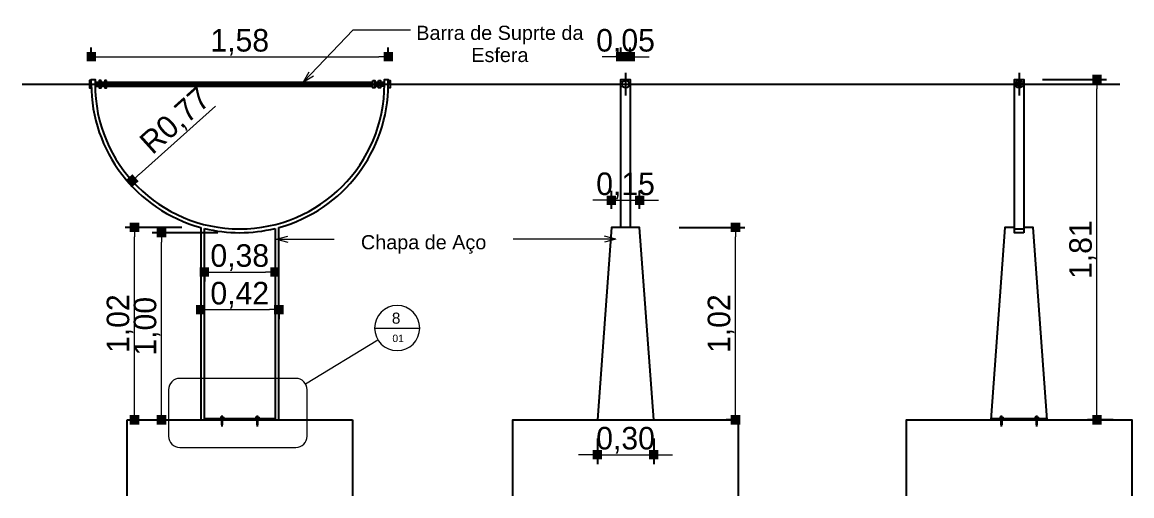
# Model space of a CAD drawing. Header units: millimetres. Extents: x 3006 to 6000, y 1661 to 3774.
# Drawn here: x 3891.73 to 3897.64, y 1824.81 to 1827.33 of the extents above; entities that cross this region are included whole.
import ezdxf

# ---------------------------------------------------------------- set-up
doc = ezdxf.new("R2010")
doc.units = ezdxf.units.MM
doc.header["$LTSCALE"] = 10
for name, color, linetype, lineweight in [('.10', 200, 'Continuous', 9), ('.25', 70, 'Continuous', 25), ('.40 Interno parede', 27, 'Continuous', 40), ('A-----SYP', 6, 'Continuous', 9), ('COTAS', 230, 'Continuous', 15)]:
    doc.layers.add(name, color=color, linetype=linetype, lineweight=lineweight)
doc.layers.add('Escrita', color=34, linetype='Continuous')
doc.styles.get("Standard").update_dxf_attribs({"font": 'arial.ttf'})
doc.styles.add('Texto Wilian', font='himalaya.ttf')
doc.dimstyles.new('Cota 1-75 Exter WMJ', dxfattribs={"dimtxt": 0.12, "dimasz": 0.05, "dimexe": 0.05, "dimexo": 0.1, "dimgap": 0.002, "dimtad": 1, "dimzin": 1, "dimtxsty": 'Texto Wilian', "dimblk": 'BOXFILLED', "dimcen": 2.5, "dimclrd": 230, "dimclre": 230, "dimclrt": 104, "dimazin": 0, "dimtfac": 1, "dimtix": 1, "dimtmove": 0, "dimatfit": 3, "dimfxl": 0.3, "dimfxlon": 1, "dimlwd": 20, "dimarcsym": 1})

# ---------------------------------------------------------------- blocks, each defined once
blk = doc.blocks.new('_BoxFilled')
at = {"color": 0, "linetype": 'ByBlock', "lineweight": -2}
blk.add_line((-0.5, 0), (-1, 0), dxfattribs=at)
at = {"color": 0, "linetype": 'ByBlock'}
blk.add_solid([(-0.5, 0.5), (0.5, 0.5), (-0.5, -0.5), (0.5, -0.5)], dxfattribs=at)
blk = doc.blocks.new('*D779')
at = {"layer": 'COTAS', "color": 230, "linetype": 'Continuous', "lineweight": 20, "ltscale": 0.005, "transparency": 16777216}
blk.add_line((3892.7568, 1826.8838), (3892.3505, 1826.5193), dxfattribs=at)
at = {"layer": 'Defpoints', "color": 0, "ltscale": 0.005, "transparency": 16777216}
for p in [(3892.8867, 1827.0003), (3892.3132, 1826.4859)]:
    blk.add_point(p, dxfattribs=at)
at = {"layer": 'COTAS', "color": 230, "lineweight": 20, "ltscale": 0.005, "transparency": 16777216, "xscale": 0.05, "yscale": 0.05, "zscale": 0.05, "rotation": 221.8910976914433}
blk.add_blockref('_BoxFilled', (3892.3132, 1826.4859), dxfattribs=at)
at = {"layer": 'COTAS', "color": 104, "ltscale": 0.005, "transparency": 16777216, "insert": (3892.5487, 1826.8002), "char_height": 0.12, "width": 0.520896, "attachment_point": 5, "rotation": 41.8911, "style": 'Texto Wilian'}
blk.add_mtext('R0,77', dxfattribs=at)
blk = doc.blocks.new('*D780')
at = {"layer": 'COTAS', "color": 230, "lineweight": -2, "ltscale": 0.005, "transparency": 16777216}
for p, q in [((3892.6988, 1826.0005), (3892.6988, 1825.9505)), ((3893.0746, 1826.0005), (3893.0746, 1825.9505))]:
    blk.add_line(p, q, dxfattribs=at)
at = {"layer": 'COTAS', "color": 230, "linetype": 'Continuous', "lineweight": 20, "ltscale": 0.005, "transparency": 16777216}
blk.add_line((3892.7488, 1826.0005), (3893.0246, 1826.0005), dxfattribs=at)
at = {"layer": 'Defpoints', "color": 0, "ltscale": 0.005, "transparency": 16777216}
for p in [(3892.6988, 1826.0429), (3893.0746, 1826.0429), (3893.0746, 1826.0005)]:
    blk.add_point(p, dxfattribs=at)
at = {"layer": 'COTAS', "color": 230, "lineweight": 20, "ltscale": 0.005, "transparency": 16777216, "xscale": 0.05, "yscale": 0.05, "zscale": 0.05, "rotation": 180}
blk.add_blockref('_BoxFilled', (3892.6988, 1826.0005), dxfattribs=at)
at = {"layer": 'COTAS', "color": 230, "lineweight": 20, "ltscale": 0.005, "transparency": 16777216, "xscale": 0.05, "yscale": 0.05, "zscale": 0.05}
blk.add_blockref('_BoxFilled', (3893.0746, 1826.0005), dxfattribs=at)
at = {"layer": 'COTAS', "color": 104, "ltscale": 0.005, "transparency": 16777216, "insert": (3892.8867, 1826.0772), "char_height": 0.12, "width": 0.520896, "attachment_point": 5, "style": 'Texto Wilian'}
blk.add_mtext('0,38', dxfattribs=at)
blk = doc.blocks.new('*D781')
at = {"layer": 'COTAS', "color": 230, "lineweight": -2, "ltscale": 0.005, "transparency": 16777216}
for p, q in [((3892.6788, 1825.8005), (3892.6788, 1825.7505)), ((3893.0946, 1825.8005), (3893.0946, 1825.7505))]:
    blk.add_line(p, q, dxfattribs=at)
at = {"layer": 'COTAS', "color": 230, "linetype": 'Continuous', "lineweight": 20, "ltscale": 0.005, "transparency": 16777216}
blk.add_line((3892.7288, 1825.8005), (3893.0446, 1825.8005), dxfattribs=at)
at = {"layer": 'Defpoints', "color": 0, "ltscale": 0.005, "transparency": 16777216}
for p in [(3892.6788, 1825.8429), (3893.0946, 1825.8429), (3893.0946, 1825.8005)]:
    blk.add_point(p, dxfattribs=at)
at = {"layer": 'COTAS', "color": 230, "lineweight": 20, "ltscale": 0.005, "transparency": 16777216, "xscale": 0.05, "yscale": 0.05, "zscale": 0.05, "rotation": 180}
blk.add_blockref('_BoxFilled', (3892.6788, 1825.8005), dxfattribs=at)
at = {"layer": 'COTAS', "color": 230, "lineweight": 20, "ltscale": 0.005, "transparency": 16777216, "xscale": 0.05, "yscale": 0.05, "zscale": 0.05}
blk.add_blockref('_BoxFilled', (3893.0946, 1825.8005), dxfattribs=at)
at = {"layer": 'COTAS', "color": 104, "ltscale": 0.005, "transparency": 16777216, "insert": (3892.8867, 1825.8772), "char_height": 0.12, "width": 0.520896, "attachment_point": 5, "style": 'Texto Wilian'}
blk.add_mtext('0,42', dxfattribs=at)
blk = doc.blocks.new('*D782')
at = {"layer": 'COTAS', "color": 230, "lineweight": -2, "ltscale": 0.005, "transparency": 16777216}
for p, q in [((3892.5788, 1826.2378), (3892.2765, 1826.2378)), ((3892.3265, 1825.2141), (3892.3765, 1825.2141))]:
    blk.add_line(p, q, dxfattribs=at)
at = {"layer": 'COTAS', "color": 230, "linetype": 'Continuous', "lineweight": 20, "ltscale": 0.005, "transparency": 16777216}
blk.add_line((3892.3265, 1825.2641), (3892.3265, 1826.1878), dxfattribs=at)
at = {"layer": 'Defpoints', "color": 0, "ltscale": 0.005, "transparency": 16777216}
for p in [(3892.3265, 1826.2378), (3892.6788, 1826.2378), (3892.284, 1825.2141)]:
    blk.add_point(p, dxfattribs=at)
at = {"layer": 'COTAS', "color": 230, "lineweight": 20, "ltscale": 0.005, "transparency": 16777216, "xscale": 0.05, "yscale": 0.05, "zscale": 0.05}
for p, rotation in [((3892.3265, 1826.2378), 90), ((3892.3265, 1825.2141), 270)]:
    blk.add_blockref('_BoxFilled', p, dxfattribs=dict(at, rotation=rotation))
at = {"layer": 'COTAS', "color": 104, "ltscale": 0.005, "transparency": 16777216, "insert": (3892.2497, 1825.726), "char_height": 0.12, "width": 0.520896, "attachment_point": 5, "rotation": 90, "style": 'Texto Wilian'}
blk.add_mtext('1,02', dxfattribs=at)
blk = doc.blocks.new('*D783')
at = {"layer": 'COTAS', "color": 230, "lineweight": -2, "ltscale": 0.005, "transparency": 16777216}
for p, q in [((3892.7703, 1826.21), (3892.4203, 1826.21)), ((3892.4703, 1825.2141), (3892.5203, 1825.2141))]:
    blk.add_line(p, q, dxfattribs=at)
at = {"layer": 'COTAS', "color": 230, "linetype": 'Continuous', "lineweight": 20, "ltscale": 0.005, "transparency": 16777216}
blk.add_line((3892.4703, 1825.2641), (3892.4703, 1826.16), dxfattribs=at)
at = {"layer": 'Defpoints', "color": 0, "ltscale": 0.005, "transparency": 16777216}
for p in [(3892.4703, 1826.21), (3892.8867, 1826.21), (3892.4278, 1825.2141)]:
    blk.add_point(p, dxfattribs=at)
at = {"layer": 'COTAS', "color": 230, "lineweight": 20, "ltscale": 0.005, "transparency": 16777216, "xscale": 0.05, "yscale": 0.05, "zscale": 0.05}
for p, rotation in [((3892.4703, 1826.21), 90), ((3892.4703, 1825.2141), 270)]:
    blk.add_blockref('_BoxFilled', p, dxfattribs=dict(at, rotation=rotation))
at = {"layer": 'COTAS', "color": 104, "ltscale": 0.005, "transparency": 16777216, "insert": (3892.3935, 1825.712), "char_height": 0.12, "width": 0.520896, "attachment_point": 5, "rotation": 90, "style": 'Texto Wilian'}
blk.add_mtext('1,00', dxfattribs=at)
blk = doc.blocks.new('*D784')
at = {"layer": 'COTAS', "color": 230, "lineweight": -2, "ltscale": 0.005, "transparency": 16777216}
for p, q in [((3892.0964, 1827.1253), (3892.0964, 1827.196)), ((3893.677, 1827.1253), (3893.677, 1827.196))]:
    blk.add_line(p, q, dxfattribs=at)
at = {"layer": 'COTAS', "color": 230, "linetype": 'Continuous', "lineweight": 20, "ltscale": 0.005, "transparency": 16777216}
blk.add_line((3892.1464, 1827.146), (3893.627, 1827.146), dxfattribs=at)
at = {"layer": 'Defpoints', "color": 0, "ltscale": 0.005, "transparency": 16777216}
for p in [(3893.677, 1827.146), (3892.0964, 1827.0253), (3893.677, 1827.0253)]:
    blk.add_point(p, dxfattribs=at)
at = {"layer": 'COTAS', "color": 230, "lineweight": 20, "ltscale": 0.005, "transparency": 16777216, "xscale": 0.05, "yscale": 0.05, "zscale": 0.05, "rotation": 180}
blk.add_blockref('_BoxFilled', (3892.0964, 1827.146), dxfattribs=at)
at = {"layer": 'COTAS', "color": 230, "lineweight": 20, "ltscale": 0.005, "transparency": 16777216, "xscale": 0.05, "yscale": 0.05, "zscale": 0.05}
blk.add_blockref('_BoxFilled', (3893.677, 1827.146), dxfattribs=at)
at = {"layer": 'COTAS', "color": 104, "ltscale": 0.005, "transparency": 16777216, "insert": (3892.8867, 1827.2227), "char_height": 0.12, "width": 0.520896, "attachment_point": 5, "style": 'Texto Wilian'}
blk.add_mtext('1,58', dxfattribs=at)
blk = doc.blocks.new('*D785')
at = {"layer": 'COTAS', "color": 230, "lineweight": -2, "ltscale": 0.005, "transparency": 16777216}
for p, q in [((3894.9153, 1827.1253), (3894.9153, 1827.196)), ((3894.9653, 1827.1253), (3894.9653, 1827.196))]:
    blk.add_line(p, q, dxfattribs=at)
at = {"layer": 'COTAS', "color": 230, "linetype": 'Continuous', "lineweight": 20, "ltscale": 0.005, "transparency": 16777216}
for p, q in [((3894.8653, 1827.146), (3894.8153, 1827.146)), ((3894.9153, 1827.146), (3894.9653, 1827.146)), ((3895.0153, 1827.146), (3895.0653, 1827.146))]:
    blk.add_line(p, q, dxfattribs=at)
at = {"layer": 'Defpoints', "color": 0, "ltscale": 0.005, "transparency": 16777216}
for p in [(3894.9653, 1827.146), (3894.9153, 1827.0253), (3894.9653, 1827.0253)]:
    blk.add_point(p, dxfattribs=at)
at = {"layer": 'COTAS', "color": 230, "lineweight": 20, "ltscale": 0.005, "transparency": 16777216, "xscale": 0.05, "yscale": 0.05, "zscale": 0.05}
blk.add_blockref('_BoxFilled', (3894.9153, 1827.146), dxfattribs=at)
at = {"layer": 'COTAS', "color": 230, "lineweight": 20, "ltscale": 0.005, "transparency": 16777216, "xscale": 0.05, "yscale": 0.05, "zscale": 0.05, "rotation": 180}
blk.add_blockref('_BoxFilled', (3894.9653, 1827.146), dxfattribs=at)
at = {"layer": 'COTAS', "color": 104, "ltscale": 0.005, "transparency": 16777216, "insert": (3894.9403, 1827.2227), "char_height": 0.12, "width": 0.520896, "attachment_point": 5, "style": 'Texto Wilian'}
blk.add_mtext('0,05', dxfattribs=at)
blk = doc.blocks.new('*D786')
at = {"layer": 'COTAS', "color": 230, "lineweight": -2, "ltscale": 0.005, "transparency": 16777216}
for p, q in [((3895.2255, 1826.2378), (3895.5755, 1826.2378)), ((3895.5255, 1825.2141), (3895.4755, 1825.2141))]:
    blk.add_line(p, q, dxfattribs=at)
at = {"layer": 'COTAS', "color": 230, "linetype": 'Continuous', "lineweight": 20, "ltscale": 0.005, "transparency": 16777216}
blk.add_line((3895.5255, 1825.2641), (3895.5255, 1826.1878), dxfattribs=at)
at = {"layer": 'Defpoints', "color": 0, "ltscale": 0.005, "transparency": 16777216}
for p in [(3895.0153, 1826.2378), (3895.5255, 1826.2378), (3895.5403, 1825.2141)]:
    blk.add_point(p, dxfattribs=at)
at = {"layer": 'COTAS', "color": 230, "lineweight": 20, "ltscale": 0.005, "transparency": 16777216, "xscale": 0.05, "yscale": 0.05, "zscale": 0.05}
for p, rotation in [((3895.5255, 1826.2378), 90), ((3895.5255, 1825.2141), 270)]:
    blk.add_blockref('_BoxFilled', p, dxfattribs=dict(at, rotation=rotation))
at = {"layer": 'COTAS', "color": 104, "ltscale": 0.005, "transparency": 16777216, "insert": (3895.4488, 1825.726), "char_height": 0.12, "width": 0.520896, "attachment_point": 5, "rotation": 90, "style": 'Texto Wilian'}
blk.add_mtext('1,02', dxfattribs=at)
blk = doc.blocks.new('*D787')
at = {"layer": 'COTAS', "color": 230, "lineweight": -2, "ltscale": 0.005, "transparency": 16777216}
for p, q in [((3894.7903, 1825.1141), (3894.7903, 1824.9785)), ((3895.0903, 1825.1141), (3895.0903, 1824.9785))]:
    blk.add_line(p, q, dxfattribs=at)
at = {"layer": 'COTAS', "color": 230, "linetype": 'Continuous', "lineweight": 20, "ltscale": 0.005, "transparency": 16777216}
for p, q in [((3894.7403, 1825.0285), (3894.6903, 1825.0285)), ((3894.7903, 1825.0285), (3895.0903, 1825.0285)), ((3895.1403, 1825.0285), (3895.1903, 1825.0285))]:
    blk.add_line(p, q, dxfattribs=at)
at = {"layer": 'Defpoints', "color": 0, "ltscale": 0.005, "transparency": 16777216}
for p in [(3894.7903, 1825.2141), (3895.0903, 1825.2141), (3895.0903, 1825.0285)]:
    blk.add_point(p, dxfattribs=at)
at = {"layer": 'COTAS', "color": 230, "lineweight": 20, "ltscale": 0.005, "transparency": 16777216, "xscale": 0.05, "yscale": 0.05, "zscale": 0.05}
blk.add_blockref('_BoxFilled', (3894.7903, 1825.0285), dxfattribs=at)
at = {"layer": 'COTAS', "color": 230, "lineweight": 20, "ltscale": 0.005, "transparency": 16777216, "xscale": 0.05, "yscale": 0.05, "zscale": 0.05, "rotation": 180}
blk.add_blockref('_BoxFilled', (3895.0903, 1825.0285), dxfattribs=at)
at = {"layer": 'COTAS', "color": 104, "ltscale": 0.005, "transparency": 16777216, "insert": (3894.9403, 1825.1053), "char_height": 0.12, "width": 0.520896, "attachment_point": 5, "style": 'Texto Wilian'}
blk.add_mtext('0,30', dxfattribs=at)
blk = doc.blocks.new('*D788')
at = {"layer": 'COTAS', "color": 230, "lineweight": -2, "ltscale": 0.005, "transparency": 16777216}
for p, q in [((3894.8653, 1826.3378), (3894.8653, 1826.4324)), ((3895.0153, 1826.3378), (3895.0153, 1826.4324))]:
    blk.add_line(p, q, dxfattribs=at)
at = {"layer": 'COTAS', "color": 230, "linetype": 'Continuous', "lineweight": 20, "ltscale": 0.005, "transparency": 16777216}
for p, q in [((3894.8153, 1826.3824), (3894.7653, 1826.3824)), ((3894.8653, 1826.3824), (3895.0153, 1826.3824)), ((3895.0653, 1826.3824), (3895.1153, 1826.3824))]:
    blk.add_line(p, q, dxfattribs=at)
at = {"layer": 'Defpoints', "color": 0, "ltscale": 0.005, "transparency": 16777216}
for p in [(3895.0153, 1826.3824), (3894.8653, 1826.2378), (3895.0153, 1826.2378)]:
    blk.add_point(p, dxfattribs=at)
at = {"layer": 'COTAS', "color": 230, "lineweight": 20, "ltscale": 0.005, "transparency": 16777216, "xscale": 0.05, "yscale": 0.05, "zscale": 0.05}
blk.add_blockref('_BoxFilled', (3894.8653, 1826.3824), dxfattribs=at)
at = {"layer": 'COTAS', "color": 230, "lineweight": 20, "ltscale": 0.005, "transparency": 16777216, "xscale": 0.05, "yscale": 0.05, "zscale": 0.05, "rotation": 180}
blk.add_blockref('_BoxFilled', (3895.0153, 1826.3824), dxfattribs=at)
at = {"layer": 'COTAS', "color": 104, "ltscale": 0.005, "transparency": 16777216, "insert": (3894.9403, 1826.4591), "char_height": 0.12, "width": 0.520896, "attachment_point": 5, "style": 'Texto Wilian'}
blk.add_mtext('0,15', dxfattribs=at)
blk = doc.blocks.new('*D789')
at = {"layer": 'COTAS', "color": 230, "lineweight": -2, "ltscale": 0.005, "transparency": 16777216}
for p, q in [((3897.16, 1827.0253), (3897.4997, 1827.0253)), ((3897.535, 1825.2141), (3897.3997, 1825.2141))]:
    blk.add_line(p, q, dxfattribs=at)
at = {"layer": 'COTAS', "color": 230, "linetype": 'Continuous', "lineweight": 20, "ltscale": 0.005, "transparency": 16777216}
blk.add_line((3897.4497, 1825.2641), (3897.4497, 1826.9753), dxfattribs=at)
at = {"layer": 'Defpoints', "color": 0, "ltscale": 0.005, "transparency": 16777216}
for p in [(3897.06, 1827.0253), (3897.4497, 1827.0253), (3897.635, 1825.2141)]:
    blk.add_point(p, dxfattribs=at)
at = {"layer": 'COTAS', "color": 230, "lineweight": 20, "ltscale": 0.005, "transparency": 16777216, "xscale": 0.05, "yscale": 0.05, "zscale": 0.05}
for p, rotation in [((3897.4497, 1827.0253), 90), ((3897.4497, 1825.2141), 270)]:
    blk.add_blockref('_BoxFilled', p, dxfattribs=dict(at, rotation=rotation))
at = {"layer": 'COTAS', "color": 104, "ltscale": 0.005, "transparency": 16777216, "insert": (3897.373, 1826.1197), "char_height": 0.12, "width": 0.520896, "attachment_point": 5, "rotation": 90, "style": 'Texto Wilian'}
blk.add_mtext('1,81', dxfattribs=at)

msp = doc.modelspace()

# ---------------------------------------------------------------- linework, layer by layer
at = {"layer": '.10', "color": 200, "lineweight": 9}
for p, q in [((3893.6044, 1825.7023), (3893.8444, 1825.7023)), ((3893.2368, 1825.4058), (3893.6219, 1825.6399)), ((3893.1855, 1825.4346), (3892.5683, 1825.4346)), ((3893.2455, 1825.1276), (3893.2455, 1825.3746)), ((3892.5683, 1825.0676), (3893.1855, 1825.0676))]:
    msp.add_line(p, q, dxfattribs=at)
for centre, radius, start, end in [((3893.7244, 1825.7023), 0.12, 360, 180), ((3893.7244, 1825.7023), 0.12, 180, 360), ((3893.1855, 1825.3746), 0.06, 0, 90), ((3893.1855, 1825.1276), 0.06, 270, 0)]:
    msp.add_arc(centre, radius, start, end, dxfattribs=at)
at = {"layer": '.25', "color": 70, "lineweight": 25}
for p, q in [((3892.1164, 1827.0103), (3892.1382, 1827.0103)), ((3892.1482, 1827.0103), (3892.1682, 1827.0103)), ((3892.1782, 1827.0103), (3893.5951, 1827.0103)), ((3893.6051, 1827.0103), (3893.6251, 1827.0103)), ((3894.9403, 1827.0608), (3894.9403, 1826.9398)), ((3897.035, 1827.0608), (3897.035, 1826.9398)), ((3891.7287, 1827.0003), (3897.5706, 1827.0003)), ((3892.1164, 1826.9903), (3892.1382, 1826.9903)), ((3892.1482, 1826.9903), (3892.1682, 1826.9903)), ((3892.1782, 1826.9903), (3893.5951, 1826.9903)), ((3893.6051, 1826.9903), (3893.6251, 1826.9903)), ((3897.01, 1826.23), (3897.06, 1826.23)), ((3892.7927, 1825.1786), (3892.7927, 1825.2364)), ((3892.9806, 1825.1786), (3892.9806, 1825.2364)), ((3896.9411, 1825.1786), (3896.9411, 1825.2364)), ((3897.129, 1825.1786), (3897.129, 1825.2364)), ((3892.2867, 1824.8098), (3892.2867, 1825.2141)), ((3892.2867, 1825.2141), (3893.4867, 1825.2141)), ((3892.6988, 1825.2204), (3893.0746, 1825.2204)), ((3892.6988, 1825.2141), (3893.0746, 1825.2141)), ((3892.7836, 1825.2214), (3892.7827, 1825.2206)), ((3892.7827, 1825.2214), (3892.7837, 1825.2204)), ((3892.785, 1825.2214), (3892.784, 1825.2204)), ((3892.7841, 1825.2214), (3892.7851, 1825.2204)), ((3892.7864, 1825.2214), (3892.7854, 1825.2204)), ((3892.7855, 1825.2214), (3892.7865, 1825.2204)), ((3892.7878, 1825.2214), (3892.7868, 1825.2204)), ((3892.787, 1825.2214), (3892.788, 1825.2204)), ((3892.7892, 1825.2214), (3892.7882, 1825.2204)), ((3892.7884, 1825.2214), (3892.7894, 1825.2204)), ((3892.7906, 1825.2214), (3892.7896, 1825.2204)), ((3892.7898, 1825.2214), (3892.7908, 1825.2204)), ((3892.792, 1825.2214), (3892.791, 1825.2204)), ((3892.7912, 1825.2214), (3892.7922, 1825.2204)), ((3892.7935, 1825.2214), (3892.7925, 1825.2204)), ((3892.7926, 1825.2214), (3892.7936, 1825.2204)), ((3892.7949, 1825.2214), (3892.7939, 1825.2204)), ((3892.794, 1825.2214), (3892.795, 1825.2204)), ((3892.7963, 1825.2214), (3892.7953, 1825.2204)), ((3892.7954, 1825.2214), (3892.7964, 1825.2204)), ((3892.7977, 1825.2214), (3892.7967, 1825.2204)), ((3892.7969, 1825.2214), (3892.7979, 1825.2204)), ((3892.7991, 1825.2214), (3892.7981, 1825.2204)), ((3892.7983, 1825.2214), (3892.7993, 1825.2204)), ((3892.8005, 1825.2214), (3892.7995, 1825.2204)), ((3892.7997, 1825.2214), (3892.8007, 1825.2204)), ((3892.8019, 1825.2214), (3892.8009, 1825.2204)), ((3892.8011, 1825.2214), (3892.8021, 1825.2204)), ((3892.8027, 1825.2208), (3892.8024, 1825.2204)), ((3892.8025, 1825.2214), (3892.8027, 1825.2212)), ((3892.9715, 1825.2214), (3892.9706, 1825.2206)), ((3892.9706, 1825.2214), (3892.9716, 1825.2204)), ((3892.9729, 1825.2214), (3892.9719, 1825.2204)), ((3892.972, 1825.2214), (3892.973, 1825.2204)), ((3892.9743, 1825.2214), (3892.9733, 1825.2204)), ((3892.9734, 1825.2214), (3892.9744, 1825.2204)), ((3892.9757, 1825.2214), (3892.9747, 1825.2204)), ((3892.9749, 1825.2214), (3892.9759, 1825.2204)), ((3892.9771, 1825.2214), (3892.9761, 1825.2204)), ((3892.9763, 1825.2214), (3892.9773, 1825.2204)), ((3892.9785, 1825.2214), (3892.9775, 1825.2204)), ((3892.9777, 1825.2214), (3892.9787, 1825.2204)), ((3892.9799, 1825.2214), (3892.9789, 1825.2204)), ((3892.9791, 1825.2214), (3892.9801, 1825.2204)), ((3892.9814, 1825.2214), (3892.9804, 1825.2204)), ((3892.9805, 1825.2214), (3892.9815, 1825.2204)), ((3892.9828, 1825.2214), (3892.9818, 1825.2204)), ((3892.9819, 1825.2214), (3892.9829, 1825.2204)), ((3892.9842, 1825.2214), (3892.9832, 1825.2204)), ((3892.9833, 1825.2214), (3892.9843, 1825.2204)), ((3892.9856, 1825.2214), (3892.9846, 1825.2204)), ((3892.9848, 1825.2214), (3892.9858, 1825.2204)), ((3892.987, 1825.2214), (3892.986, 1825.2204)), ((3892.9862, 1825.2214), (3892.9872, 1825.2204)), ((3892.9884, 1825.2214), (3892.9874, 1825.2204)), ((3892.9876, 1825.2214), (3892.9886, 1825.2204)), ((3892.9898, 1825.2214), (3892.9888, 1825.2204)), ((3892.989, 1825.2214), (3892.99, 1825.2204)), ((3892.9906, 1825.2208), (3892.9903, 1825.2204)), ((3892.9904, 1825.2214), (3892.9906, 1825.2212)), ((3893.4867, 1825.2141), (3893.4867, 1824.8098)), ((3896.8855, 1825.2204), (3897.1846, 1825.2204)), ((3896.9319, 1825.2214), (3896.9311, 1825.2206)), ((3896.9311, 1825.2214), (3896.9321, 1825.2204)), ((3896.9333, 1825.2214), (3896.9323, 1825.2204)), ((3896.9325, 1825.2214), (3896.9335, 1825.2204)), ((3896.9347, 1825.2214), (3896.9337, 1825.2204)), ((3896.9339, 1825.2214), (3896.9349, 1825.2204)), ((3896.9362, 1825.2214), (3896.9352, 1825.2204)), ((3896.9353, 1825.2214), (3896.9363, 1825.2204)), ((3896.9376, 1825.2214), (3896.9366, 1825.2204)), ((3896.9367, 1825.2214), (3896.9377, 1825.2204)), ((3896.939, 1825.2214), (3896.938, 1825.2204)), ((3896.9381, 1825.2214), (3896.9391, 1825.2204)), ((3896.9404, 1825.2214), (3896.9394, 1825.2204)), ((3896.9396, 1825.2214), (3896.9406, 1825.2204)), ((3896.9418, 1825.2214), (3896.9408, 1825.2204)), ((3896.941, 1825.2214), (3896.942, 1825.2204)), ((3896.9432, 1825.2214), (3896.9422, 1825.2204)), ((3896.9424, 1825.2214), (3896.9434, 1825.2204)), ((3896.9446, 1825.2214), (3896.9436, 1825.2204)), ((3896.9438, 1825.2214), (3896.9448, 1825.2204)), ((3896.9461, 1825.2214), (3896.9451, 1825.2204)), ((3896.9452, 1825.2214), (3896.9462, 1825.2204)), ((3896.9475, 1825.2214), (3896.9465, 1825.2204)), ((3896.9466, 1825.2214), (3896.9476, 1825.2204)), ((3896.9489, 1825.2214), (3896.9479, 1825.2204)), ((3896.948, 1825.2214), (3896.949, 1825.2204)), ((3896.9503, 1825.2214), (3896.9493, 1825.2204)), ((3896.9495, 1825.2214), (3896.9505, 1825.2204)), ((3896.9511, 1825.2208), (3896.9507, 1825.2204)), ((3896.9509, 1825.2214), (3896.9511, 1825.2212)), ((3897.1198, 1825.2214), (3897.119, 1825.2206)), ((3897.119, 1825.2214), (3897.12, 1825.2204)), ((3897.1212, 1825.2214), (3897.1202, 1825.2204)), ((3897.1204, 1825.2214), (3897.1214, 1825.2204)), ((3897.1226, 1825.2214), (3897.1216, 1825.2204)), ((3897.1218, 1825.2214), (3897.1228, 1825.2204)), ((3897.1241, 1825.2214), (3897.1231, 1825.2204)), ((3897.1232, 1825.2214), (3897.1242, 1825.2204)), ((3897.1255, 1825.2214), (3897.1245, 1825.2204)), ((3897.1246, 1825.2214), (3897.1256, 1825.2204)), ((3897.1269, 1825.2214), (3897.1259, 1825.2204)), ((3897.126, 1825.2214), (3897.127, 1825.2204)), ((3897.1283, 1825.2214), (3897.1273, 1825.2204)), ((3897.1275, 1825.2214), (3897.1285, 1825.2204)), ((3897.1297, 1825.2214), (3897.1287, 1825.2204)), ((3897.1289, 1825.2214), (3897.1299, 1825.2204)), ((3897.1311, 1825.2214), (3897.1301, 1825.2204)), ((3897.1303, 1825.2214), (3897.1313, 1825.2204)), ((3897.1325, 1825.2214), (3897.1315, 1825.2204)), ((3897.1317, 1825.2214), (3897.1327, 1825.2204)), ((3897.134, 1825.2214), (3897.133, 1825.2204)), ((3897.1331, 1825.2214), (3897.1341, 1825.2204)), ((3897.1354, 1825.2214), (3897.1344, 1825.2204)), ((3897.1345, 1825.2214), (3897.1355, 1825.2204)), ((3897.1368, 1825.2214), (3897.1358, 1825.2204)), ((3897.1359, 1825.2214), (3897.1369, 1825.2204)), ((3897.1382, 1825.2214), (3897.1372, 1825.2204)), ((3897.1374, 1825.2214), (3897.1384, 1825.2204)), ((3897.139, 1825.2208), (3897.1386, 1825.2204)), ((3897.1388, 1825.2214), (3897.139, 1825.2212))]:
    msp.add_line(p, q, dxfattribs=at)
for points in [[(3892.0964, 1827.0203), (3892.0864, 1827.0203), (3892.0864, 1826.9803), (3892.0964, 1826.9803)], [(3892.1482, 1827.0203), (3892.1382, 1827.0203), (3892.1382, 1826.9803), (3892.1482, 1826.9803)], [(3892.1782, 1827.0203), (3892.1682, 1827.0203), (3892.1682, 1826.9803), (3892.1782, 1826.9803)], [(3893.5951, 1827.0203), (3893.6051, 1827.0203), (3893.6051, 1826.9803), (3893.5951, 1826.9803)], [(3893.6251, 1827.0203), (3893.6351, 1827.0203), (3893.6351, 1826.9803), (3893.6251, 1826.9803)], [(3893.677, 1827.0203), (3893.687, 1827.0203), (3893.687, 1826.9803), (3893.677, 1826.9803)], [(3897.06, 1826.21), (3897.01, 1826.21), (3897.01, 1827.0253), (3897.06, 1827.0253)], [(3895.0903, 1825.2141), (3895.0153, 1826.2378), (3894.8653, 1826.2378), (3894.7903, 1825.2141)], [(3892.7827, 1825.2204), (3892.7827, 1825.2214), (3892.8027, 1825.2214), (3892.8027, 1825.2204)], [(3892.7882, 1825.2227), (3892.7892, 1825.2237), (3892.7892, 1825.2277), (3892.7882, 1825.2287), (3892.7862, 1825.2287), (3892.7852, 1825.2277), (3892.7852, 1825.2237), (3892.7862, 1825.2227)], [(3892.9706, 1825.2204), (3892.9706, 1825.2214), (3892.9906, 1825.2214), (3892.9906, 1825.2204)], [(3892.9761, 1825.2227), (3892.9771, 1825.2237), (3892.9771, 1825.2277), (3892.9761, 1825.2287), (3892.9741, 1825.2287), (3892.9731, 1825.2277), (3892.9731, 1825.2237), (3892.9741, 1825.2227)], [(3896.9311, 1825.2204), (3896.9311, 1825.2214), (3896.9511, 1825.2214), (3896.9511, 1825.2204)], [(3896.9366, 1825.2227), (3896.9376, 1825.2237), (3896.9376, 1825.2277), (3896.9366, 1825.2287), (3896.9346, 1825.2287), (3896.9336, 1825.2277), (3896.9336, 1825.2237), (3896.9346, 1825.2227)], [(3897.119, 1825.2204), (3897.119, 1825.2214), (3897.139, 1825.2214), (3897.139, 1825.2204)], [(3897.1245, 1825.2227), (3897.1255, 1825.2237), (3897.1255, 1825.2277), (3897.1245, 1825.2287), (3897.1225, 1825.2287), (3897.1215, 1825.2277), (3897.1215, 1825.2237), (3897.1225, 1825.2227)]]:
    msp.add_lwpolyline(points, close=True, dxfattribs=at)
for points in [[(3892.0964, 1827.0003), (3892.0964, 1827.0253), (3892.1164, 1827.0253), (3892.1164, 1827.0003)], [(3893.6569, 1826.9903), (3893.6351, 1826.9903), (3893.6351, 1827.0103), (3893.657, 1827.0103)], [(3893.657, 1827.0003), (3893.657, 1827.0253), (3893.677, 1827.0253), (3893.677, 1827.0003)], [(3894.9153, 1826.2378), (3894.9153, 1827.0253), (3894.9653, 1827.0253), (3894.9653, 1826.2378)], [(3892.6788, 1826.2378), (3892.6788, 1825.2141), (3892.6988, 1825.2141), (3892.6988, 1826.2326)], [(3893.0746, 1826.2326), (3893.0746, 1825.2141), (3893.0946, 1825.2141), (3893.0946, 1826.2378)], [(3897.01, 1826.2378), (3896.96, 1826.2378), (3896.885, 1825.2141), (3897.185, 1825.2141), (3897.11, 1826.2378), (3897.06, 1826.2378)], [(3892.7847, 1825.2214), (3892.7847, 1825.2224), (3892.8007, 1825.2224), (3892.8007, 1825.2214)], [(3892.7892, 1825.2237), (3892.7902, 1825.2227), (3892.7952, 1825.2227), (3892.7962, 1825.2237), (3892.7962, 1825.2277), (3892.7952, 1825.2287), (3892.7902, 1825.2287), (3892.7892, 1825.2277)], [(3892.7897, 1825.2204), (3892.7897, 1825.1886), (3892.7957, 1825.1886), (3892.7957, 1825.2204)], [(3892.7962, 1825.2277), (3892.7972, 1825.2287), (3892.7992, 1825.2287), (3892.8002, 1825.2277), (3892.8002, 1825.2237), (3892.7992, 1825.2227), (3892.7972, 1825.2227), (3892.7962, 1825.2237)], [(3892.9726, 1825.2214), (3892.9726, 1825.2224), (3892.9886, 1825.2224), (3892.9886, 1825.2214)], [(3892.9771, 1825.2237), (3892.9781, 1825.2227), (3892.9831, 1825.2227), (3892.9841, 1825.2237), (3892.9841, 1825.2277), (3892.9831, 1825.2287), (3892.9781, 1825.2287), (3892.9771, 1825.2277)], [(3892.9776, 1825.2204), (3892.9776, 1825.1886), (3892.9836, 1825.1886), (3892.9836, 1825.2204)], [(3892.9841, 1825.2277), (3892.9851, 1825.2287), (3892.9871, 1825.2287), (3892.9881, 1825.2277), (3892.9881, 1825.2237), (3892.9871, 1825.2227), (3892.9851, 1825.2227), (3892.9841, 1825.2237)], [(3894.3403, 1824.8098), (3894.3403, 1825.2141), (3895.5403, 1825.2141), (3895.5403, 1824.8098)], [(3896.435, 1824.8098), (3896.435, 1825.2141), (3897.635, 1825.2141), (3897.635, 1824.8098)], [(3896.9331, 1825.2214), (3896.9331, 1825.2224), (3896.9491, 1825.2224), (3896.9491, 1825.2214)], [(3896.9376, 1825.2237), (3896.9386, 1825.2227), (3896.9436, 1825.2227), (3896.9446, 1825.2237), (3896.9446, 1825.2277), (3896.9436, 1825.2287), (3896.9386, 1825.2287), (3896.9376, 1825.2277)], [(3896.9381, 1825.2204), (3896.9381, 1825.1886), (3896.9441, 1825.1886), (3896.9441, 1825.2204)], [(3896.9446, 1825.2277), (3896.9456, 1825.2287), (3896.9476, 1825.2287), (3896.9486, 1825.2277), (3896.9486, 1825.2237), (3896.9476, 1825.2227), (3896.9456, 1825.2227), (3896.9446, 1825.2237)], [(3897.121, 1825.2214), (3897.121, 1825.2224), (3897.137, 1825.2224), (3897.137, 1825.2214)], [(3897.1255, 1825.2237), (3897.1265, 1825.2227), (3897.1315, 1825.2227), (3897.1325, 1825.2237), (3897.1325, 1825.2277), (3897.1315, 1825.2287), (3897.1265, 1825.2287), (3897.1255, 1825.2277)], [(3897.126, 1825.2204), (3897.126, 1825.1886), (3897.132, 1825.1886), (3897.132, 1825.2204)], [(3897.1325, 1825.2277), (3897.1335, 1825.2287), (3897.1355, 1825.2287), (3897.1365, 1825.2277), (3897.1365, 1825.2237), (3897.1355, 1825.2227), (3897.1335, 1825.2227), (3897.1325, 1825.2237)]]:
    msp.add_lwpolyline(points, dxfattribs=at)
for centre, radius in [((3894.9403, 1827.0003), 0.02), ((3897.035, 1827.0003), 0.02), ((3897.035, 1827.0003), 0.01)]:
    msp.add_circle(centre, radius, dxfattribs=at)
for radius, start, end in [(0.7903, 180, 254.74809), (0.7703, 180, 0), (0.7903, 285.25191, 0), (0.7903, 256.24582, 283.75418)]:
    msp.add_arc((3892.8867, 1827.0003), radius, start, end, dxfattribs=at)
at = {"layer": 'A-----SYP'}
msp.add_line((3892.5083, 1825.3746), (3892.5083, 1825.1276), dxfattribs=at)
for centre, start, end in [((3892.5683, 1825.3746), 90, 180), ((3892.5683, 1825.1276), 180, 270)]:
    msp.add_arc(centre, 0.06, start, end, dxfattribs=at)
at = {"layer": 'COTAS', "ltscale": 0.005}
for p, q in [((3893.226, 1827.0119), (3893.4908, 1827.2894)), ((3893.4908, 1827.2894), (3893.8536, 1827.2894)), ((3893.226, 1827.0119), (3893.2558, 1827.0664)), ((3893.226, 1827.0119), (3893.279, 1827.0442)), ((3893.0831, 1826.1751), (3893.1431, 1826.1912)), ((3894.8885, 1826.1751), (3894.8285, 1826.1912)), ((3893.0831, 1826.1751), (3893.1431, 1826.1591)), ((3893.0831, 1826.1751), (3893.8248, 1826.1751)), ((3894.8885, 1826.1751), (3894.3385, 1826.1751)), ((3894.8885, 1826.1751), (3894.8285, 1826.1591))]:
    msp.add_line(p, q, dxfattribs=at)

# ---------------------------------------------------------------- texts
at = {"layer": '.40 Interno parede', "color": 27}
for s, height, p in [('8', 0.059, (3893.6962, 1825.7257)), ('01', 0.03934, (3893.6993, 1825.628))]:
    msp.add_text(s, height=height, dxfattribs=at).set_placement(p)

# ---------------------------------------------------------------- dimensions: what is measured, and where the dimension line sits
at = {"layer": 'COTAS', "ltscale": 0.005}
for base, p1, p2, picture, middle in [((3893.677, 1827.146), (3892.0964, 1827.0253), (3893.677, 1827.0253), '*D784', (3892.8867, 1827.2227)), ((3895.0153, 1826.3824), (3894.8653, 1826.2378), (3895.0153, 1826.2378), '*D788', (3894.9403, 1826.4591)), ((3893.0746, 1826.0005), (3892.6988, 1826.0429), (3893.0746, 1826.0429), '*D780', (3892.8867, 1826.0772)), ((3893.0946, 1825.8005), (3892.6788, 1825.8429), (3893.0946, 1825.8429), '*D781', (3892.8867, 1825.8772)), ((3895.0903, 1825.0285), (3894.7903, 1825.2141), (3895.0903, 1825.2141), '*D787', (3894.9403, 1825.1053))]:
    dim = msp.add_linear_dim(base=base, p1=p1, p2=p2, dimstyle='Cota 1-75 Exter WMJ', dxfattribs=at)
    dim.commit()
    dim.dimension.update_dxf_attribs({"geometry": picture, "text_midpoint": middle})
dim = msp.add_radius_dim(center=(3892.8867, 1827.0003), mpoint=(3892.3132, 1826.4859), dimstyle='Cota 1-75 Exter WMJ', dxfattribs=at)
dim.commit()
dim.dimension.update_dxf_attribs({"geometry": '*D779', "text_midpoint": (3892.6, 1826.7431), "dimtype": 164})
for base, p1, p2, picture, middle in [((3897.4497, 1827.0253), (3897.635, 1825.2141), (3897.06, 1827.0253), '*D789', (3897.373, 1826.1197)), ((3892.3265, 1826.2378), (3892.284, 1825.2141), (3892.6788, 1826.2378), '*D782', (3892.2497, 1825.726)), ((3895.5255, 1826.2378), (3895.5403, 1825.2141), (3895.0153, 1826.2378), '*D786', (3895.4488, 1825.726)), ((3892.4703, 1826.21), (3892.4278, 1825.2141), (3892.8867, 1826.21), '*D783', (3892.3935, 1825.712))]:
    dim = msp.add_linear_dim(base=base, p1=p1, p2=p2, angle=90, dimstyle='Cota 1-75 Exter WMJ', dxfattribs=at)
    dim.commit()
    dim.dimension.update_dxf_attribs({"geometry": picture, "text_midpoint": middle})

# ---------------------------------------------------------------- next in the draw order: texts
at = {"layer": 'Escrita', "char_height": 0.075393, "width": 0.912821, "attachment_point": 2, "line_spacing_factor": 0.938532, "style": 'Texto Wilian', "bg_fill": 3, "box_fill_scale": 1.25, "bg_fill_color": 0, "bg_fill_transparency": 6888712}
for s, insert in [('\\fArial|b0|i0|c0|p34|;Barra de Suprte da Esfera', (3894.2714, 1827.3113)), ('\\fArial|b0|i0|c0|p34|;Chapa de Aço', (3893.8654, 1826.197))]:
    msp.add_mtext(s, dxfattribs=dict(at, insert=insert))

# ---------------------------------------------------------------- next in the draw order: dimensions: what is measured, and where the dimension line sits
at = {"layer": 'COTAS', "ltscale": 0.005}
dim = msp.add_linear_dim(base=(3894.9653, 1827.146), p1=(3894.9153, 1827.0253), p2=(3894.9653, 1827.0253), dimstyle='Cota 1-75 Exter WMJ', dxfattribs=at)
dim.commit()
dim.dimension.update_dxf_attribs({"geometry": '*D785', "text_midpoint": (3894.9403, 1827.2227)})

doc.saveas('drawing.dxf')
